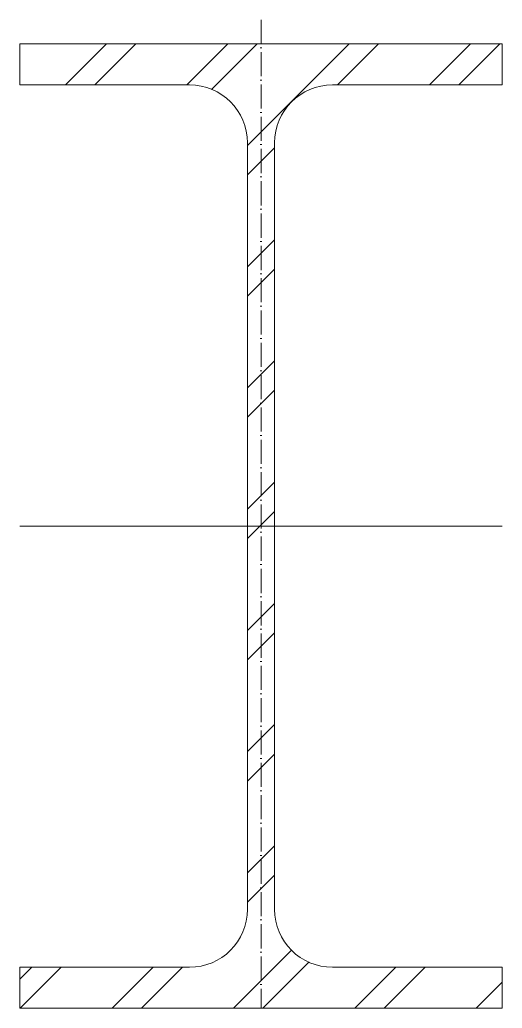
# Model space of a CAD drawing. Header units: metres. Extents: x -50 to 50, y -100 to 105.
import ezdxf

# ---------------------------------------------------------------- set-up
doc = ezdxf.new("R2010")
doc.units = ezdxf.units.M
doc.linetypes.add('MV_hartlijn_staal', pattern=[6.6, 5, -0.8, 0, -0.8])
doc.layers.add('A-DETL-GENF', color=92, linetype='Continuous', lineweight=18)

# ---------------------------------------------------------------- blocks, each defined once
blk = doc.blocks.new('28 Staalprofielen- IPE_HEA_HEB 2d - IPE200-3530744-00_0 Basismaterialen')
at = {"layer": 'A-DETL-GENF', "lineweight": 13}
h = blk.add_hatch(dxfattribs=at)
h.set_pattern_fill('FP_148', color=256, style=0, pattern_type=2)
h.set_pattern_definition([(45, (2015.222, -2655.394), (-12.57236, 12.57236), []), (45, (2015.222, -2636.344), (-12.57236, 12.57236), [])])
h.paths.add_polyline_path([(35.12, -100), (50, -100), (50, -91.5), (14.8, -91.5), (11.69, -91.09), (8.8, -89.89), (6.31, -87.99), (4.41, -85.5), (3.21, -82.61), (2.8, -79.5), (2.8, 79.5), (3.21, 82.61), (4.41, 85.5), (6.31, 87.99), (8.8, 89.89), (11.69, 91.09), (14.8, 91.5), (50, 91.5), (50, 100), (-50, 100), (-50, 91.5), (-14.8, 91.5), (-11.69, 91.09), (-8.8, 89.89), (-6.31, 87.99), (-4.41, 85.5), (-3.21, 82.61), (-2.8, 79.5), (-2.8, -79.5), (-3.21, -82.61), (-4.41, -85.5), (-6.31, -87.99), (-8.8, -89.89), (-11.69, -91.09), (-14.8, -91.5), (-50, -91.5), (-50, -100)])
at = {"layer": 'A-DETL-GENF', "linetype": 'MV_hartlijn_staal', "lineweight": 13}
blk.add_line((0, 105), (0, -100), dxfattribs=at)
at = {"layer": 'A-DETL-GENF'}
for p, q in [((50, 100), (-50, 100)), ((-50, 100), (-50, 91.5)), ((50, 100), (-50, 100)), ((-50, 100), (-50, 91.5)), ((50, 91.5), (50, 100)), ((50, 100), (50, 91.5)), ((-50, 91.5), (-14.8, 91.5)), ((-50, 91.5), (-14.8, 91.5)), ((14.8, 91.5), (50, 91.5)), ((50, 91.5), (14.8, 91.5)), ((-2.8, 79.5), (-2.8, -79.5)), ((-2.8, 79.5), (-2.8, -79.5)), ((2.8, -79.5), (2.8, 79.5)), ((2.8, 79.5), (2.8, -79.5)), ((-50, 0), (50, 0)), ((-14.8, -91.5), (-50, -91.5)), ((-50, -91.5), (-50, -100)), ((-50, -100), (-50, -91.5)), ((-50, -91.5), (-14.8, -91.5)), ((50, -91.5), (14.8, -91.5)), ((50, -91.5), (14.8, -91.5)), ((50, -100), (50, -91.5)), ((50, -100), (50, -91.5)), ((-50, -100), (50, -100)), ((50, -100), (-50, -100))]:
    blk.add_line(p, q, dxfattribs=at)
for centre, start, end in [((-14.8, 79.5), 0, 90), ((-14.8, 79.5), 360, 90), ((14.8, 79.5), 90, 180), ((14.8, 79.5), 90, 180), ((-14.8, -79.5), 270, 0), ((-14.8, -79.5), 270, 0), ((14.8, -79.5), 180, 270), ((14.8, -79.5), 180, 270)]:
    blk.add_arc(centre, 12, start, end, dxfattribs=at)

msp = doc.modelspace()

# ---------------------------------------------------------------- block references
msp.add_blockref('28 Staalprofielen- IPE_HEA_HEB 2d - IPE200-3530744-00_0 Basismaterialen', (0, 0))

doc.saveas('drawing.dxf')
